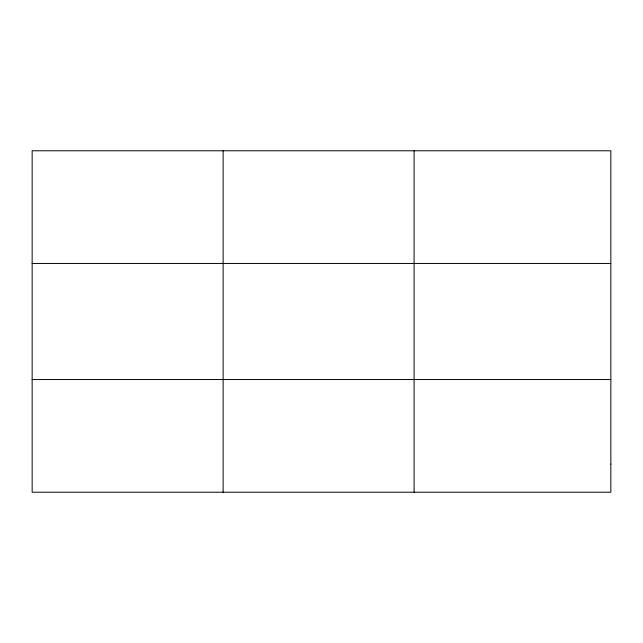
<?xml version="1.0" encoding="UTF-8"?>
<svg xmlns="http://www.w3.org/2000/svg" width="643" height="643" viewBox="0 0 643 643"><rect width="100%" height="100%" fill="white"/><g stroke="black" fill="none" stroke-linecap="round" stroke-linejoin="round"><path stroke-width="0.96" d="M223.121 492.216L223.121 150.783M414.092 492.216L414.092 150.783M32.15 263.453L610.85 263.453M32.15 379.547L610.85 379.547M610.85 464.053L610.85 492.216L32.15 492.216L32.15 150.783L610.85 150.783L610.85 464.053"/></g></svg>
